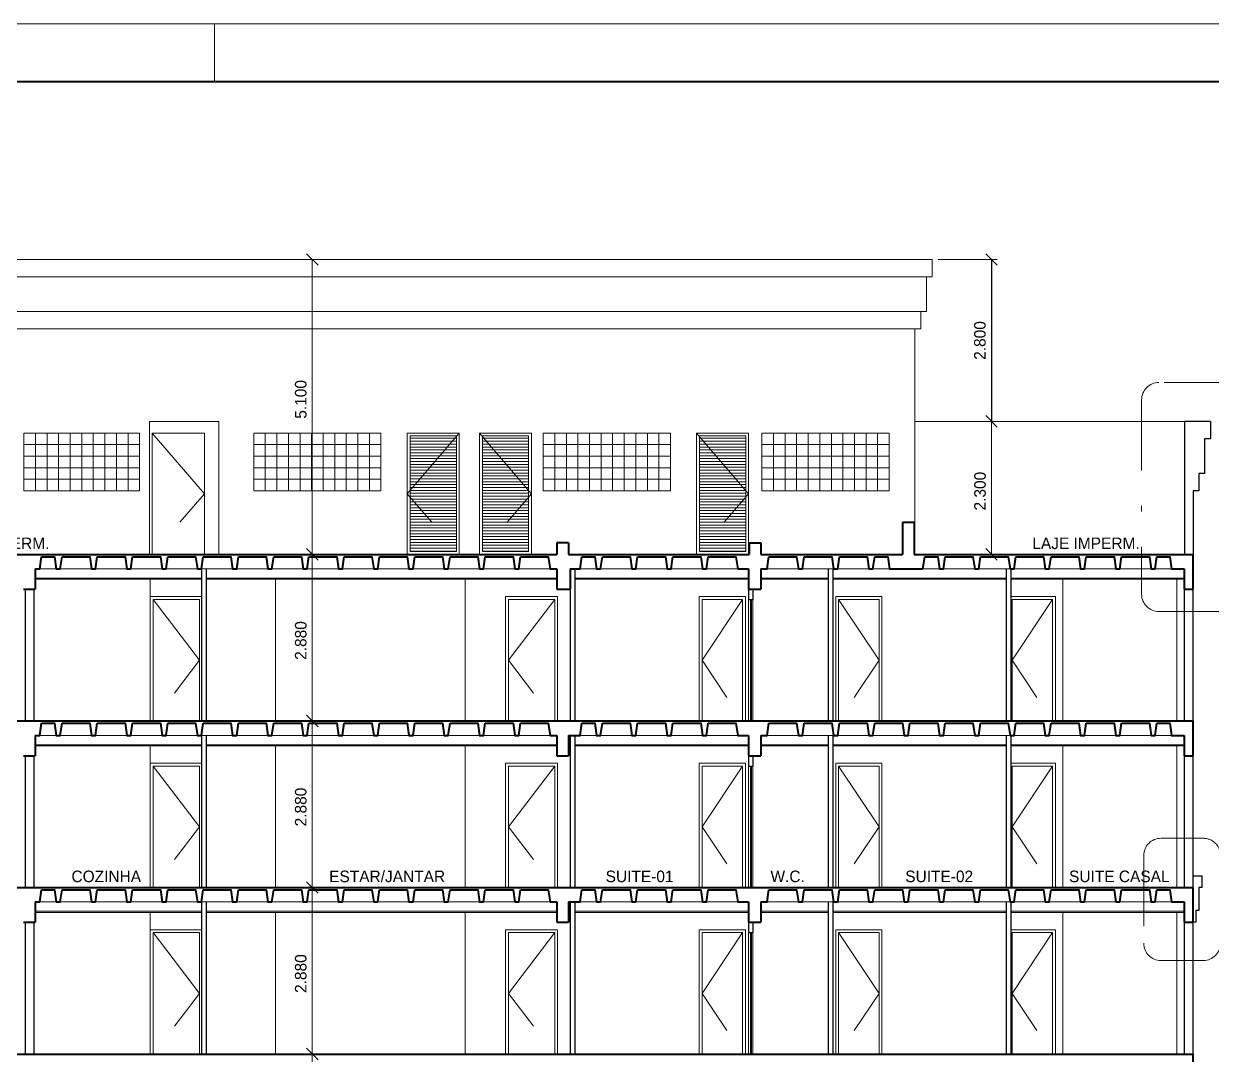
# Model space of a CAD drawing. Header units: metres. Extents: x -30 to 92, y -74 to 10.
# Drawn here: x 30.4 to 50.96, y -7.92 to 9.92 of the extents above; entities that cross this region are included whole.
import ezdxf
from ezdxf.enums import TextEntityAlignment as Align

# ---------------------------------------------------------------- set-up
doc = ezdxf.new("R2010")
doc.units = ezdxf.units.M
doc.header["$MEASUREMENT"] = 0
doc.linetypes.add('DGN Style 3', pattern=[2.84618, 2.032986, -0.813194])
doc.linetypes.add('DGN Style 4', pattern=[3.254811, 1.626389, -0.813194, 0.002033, -0.813194])
for name, color, linetype, lineweight in [('11 - Acabamentos', 7, 'Continuous', 0), ('34 - Mobiliário', 7, 'Continuous', 0), ('5 - Laje em Corte', 7, 'Continuous', 0), ('7 - Alvenaria', 7, 'Continuous', 0), ('CORNIJAS_VAR NA PLANTA PTIPO 1', 7, 'Continuous', 0), ('Level 1-1', 7, 'Continuous', 0), ('Level 12', 7, 'Continuous', 0), ('Level 14', 7, 'Continuous', 0), ('Level 24-1', 7, 'Continuous', 0), ('Level 32', 7, 'Continuous', 0), ('Level 63', 7, 'Continuous', 0), ('Level 7-1', 7, 'Continuous', 0)]:
    doc.layers.add(name, color=color, linetype=linetype, lineweight=lineweight)
doc.styles.add('Style-CIVIL', font='CIVIL.shx')
doc.styles.add('Style-INTL_ENGINEERING', font='INTL_ENGINEERING.shx')
doc.dimstyles.get("Standard").update_dxf_attribs({"dimtxt": 0.18, "dimasz": 0.18, "dimexe": 0.18, "dimexo": 0.0625, "dimgap": 0.09, "dimtad": 0, "dimtih": 1, "dimtoh": 1, "dimdec": 4, "dimzin": 1, "dimdsep": 46, "dimtxsty": 'Standard', "dimcen": 0, "dimadec": 0, "dimazin": 0, "dimtfac": 1, "dimtdec": 4, "dimtofl": 0, "dimtmove": 0, "dimatfit": 3, "dimfxl": 0, "dimtolj": 1, "dimtzin": 1, "dimarcsym": 0})

# ---------------------------------------------------------------- blocks, each defined once
blk = doc.blocks.new('*U11')
at = {"layer": 'Level 14', "linetype": 'Continuous', "lineweight": 13}
h = blk.add_hatch(dxfattribs=at)
h.set_pattern_fill('_USER', style=0)
h.set_pattern_definition([(0, (-2e-06, 0.999993), (0, 0.05), [])])
h.paths.add_polyline_path([(-0.4, -1), (0.4, -1), (0.4, 1), (-0.4, 1)])
at = {"layer": 'Level 14', "color": 7, "linetype": 'Continuous', "lineweight": 13, "flags": 128}
for points in [[(-0.45, -1.05), (0.45, -1.05), (0.45, 1.05), (-0.45, 1.05)], [(-0.4, -1), (0.4, -1), (0.4, 1), (-0.4, 1)]]:
    blk.add_lwpolyline(points, close=True, dxfattribs=at)
at = {"layer": 'Level 14', "color": 7, "linetype": 'DGN Style 3', "lineweight": 13, "flags": 128}
blk.add_lwpolyline([(0.45, 1.05), (-0.45, 0), (0.45, -1.05)], dxfattribs=at)
blk = doc.blocks.new('*U12')
at = {"layer": '5 - Laje em Corte', "color": 1, "linetype": 'Continuous', "lineweight": 40}
for p, q in [((15.1, 0.575), (15.1, 0.025)), ((15.3, 0.575), (15.1, 0.575)), ((15.3, 0.575), (15.3, 0.025)), ((9.125, 0.225), (9.125, 0.025)), ((9.325, 0.225), (9.125, 0.225)), ((9.325, 0.225), (9.325, 0.025)), ((12.45, 0.225), (12.45, 0.025)), ((12.45, 0.225), (12.65, 0.225)), ((12.65, 0.225), (12.65, 0.025)), ((-3.865, 0.025), (9.125, 0.025)), ((9.325, 0.025), (12.45, 0.025)), ((12.65, 0.025), (15.1, 0.025)), ((15.3, 0.025), (20.125, 0.025)), ((20.125, 0.025), (20.125, -0.575)), ((0.1, -0.225), (0.1, -0.575)), ((9.125, -0.225), (9.125, -0.575)), ((9.355, -0.225), (9.355, -0.575)), ((12.435, -0.225), (12.435, -0.575)), ((12.65, -0.225), (12.65, -0.575)), ((19.975, -0.225), (19.975, -0.575)), ((-0.1, -0.575), (0.1, -0.575)), ((9.125, -0.575), (9.355, -0.575)), ((12.435, -0.575), (12.65, -0.575)), ((19.975, -0.575), (20.125, -0.575))]:
    blk.add_line(p, q, dxfattribs=at)
at = {"layer": '5 - Laje em Corte', "color": 1, "linetype": 'Continuous', "lineweight": 0}
for p, q in [((9.005, -0.225), (0.18, -0.225)), ((12.25, -0.225), (9.525, -0.225)), ((14.875, -0.225), (12.76, -0.225)), ((19.755, -0.225), (15.455, -0.225))]:
    blk.add_line(p, q, dxfattribs=at)
at = {"layer": '5 - Laje em Corte', "color": 1, "linetype": 'Continuous', "lineweight": 40, "flags": 128}
for points in [[(0.1, -0.225), (0.18, -0.225), (0.21, -0.015)], [(0.21, -0.015), (0.435, -0.015), (0.465, -0.225), (0.535, -0.225), (0.565, -0.015)], [(0.565, -0.015), (1.045, -0.015), (1.075, -0.225), (1.145, -0.225), (1.175, -0.015)], [(1.175, -0.015), (1.655, -0.015), (1.685, -0.225), (1.755, -0.225), (1.785, -0.015)], [(1.785, -0.015), (2.265, -0.015), (2.295, -0.225), (2.365, -0.225), (2.395, -0.015)], [(2.395, -0.015), (2.875, -0.015), (2.905, -0.225), (2.975, -0.225), (3.005, -0.015)], [(3.005, -0.015), (3.485, -0.015), (3.515, -0.225), (3.585, -0.225), (3.615, -0.015)], [(3.615, -0.015), (4.095, -0.015), (4.125, -0.225), (4.195, -0.225), (4.225, -0.015)], [(4.225, -0.015), (4.705, -0.015), (4.735, -0.225), (4.805, -0.225), (4.835, -0.015)], [(4.835, -0.015), (5.315, -0.015), (5.345, -0.225), (5.415, -0.225), (5.445, -0.015)], [(5.445, -0.015), (5.925, -0.015), (5.955, -0.225), (6.025, -0.225), (6.055, -0.015)], [(6.055, -0.015), (6.535, -0.015), (6.565, -0.225), (6.635, -0.225), (6.665, -0.015)], [(6.665, -0.015), (7.145, -0.015), (7.175, -0.225), (7.245, -0.225), (7.275, -0.015)], [(7.275, -0.015), (7.755, -0.015), (7.785, -0.225), (7.855, -0.225), (7.885, -0.015)], [(7.885, -0.015), (8.365, -0.015), (8.395, -0.225), (8.465, -0.225), (8.495, -0.015)], [(8.495, -0.015), (8.975, -0.015), (9.005, -0.225), (9.125, -0.225)], [(9.355, -0.225), (9.525, -0.225), (9.555, -0.015)], [(9.555, -0.015), (9.78, -0.015), (9.81, -0.225), (9.88, -0.225), (9.91, -0.015)], [(9.91, -0.015), (10.39, -0.015), (10.42, -0.225), (10.49, -0.225), (10.52, -0.015)], [(10.52, -0.015), (11, -0.015), (11.03, -0.225), (11.1, -0.225), (11.13, -0.015)], [(11.13, -0.015), (11.61, -0.015), (11.64, -0.225), (11.71, -0.225), (11.74, -0.015)], [(11.74, -0.015), (12.22, -0.015), (12.25, -0.225), (12.435, -0.225)], [(12.65, -0.225), (12.76, -0.225), (12.79, -0.015)], [(12.79, -0.015), (13.27, -0.015), (13.3, -0.225), (13.37, -0.225), (13.4, -0.015)], [(13.4, -0.015), (13.88, -0.015), (13.91, -0.225), (13.98, -0.225), (14.01, -0.015)], [(14.01, -0.015), (14.49, -0.015), (14.52, -0.225), (14.59, -0.225), (14.62, -0.015)], [(14.62, -0.015), (14.845, -0.015), (14.875, -0.225), (15.455, -0.225)], [(15.455, -0.225), (15.485, -0.015)], [(15.485, -0.015), (15.71, -0.015), (15.74, -0.225), (15.81, -0.225), (15.84, -0.015)], [(15.84, -0.015), (16.32, -0.015), (16.35, -0.225), (16.42, -0.225), (16.45, -0.015)], [(16.45, -0.015), (16.93, -0.015), (16.96, -0.225), (17.03, -0.225), (17.06, -0.015)], [(17.06, -0.015), (17.54, -0.015), (17.57, -0.225), (17.64, -0.225), (17.67, -0.015)], [(17.67, -0.015), (18.15, -0.015), (18.18, -0.225), (18.25, -0.225), (18.28, -0.015)], [(18.28, -0.015), (18.76, -0.015), (18.79, -0.225), (18.86, -0.225), (18.89, -0.015)], [(18.89, -0.015), (19.37, -0.015), (19.4, -0.225), (19.47, -0.225), (19.5, -0.015)], [(19.5, -0.015), (19.725, -0.015), (19.755, -0.225), (19.975, -0.225)]]:
    blk.add_lwpolyline(points, dxfattribs=at)
blk = doc.blocks.new('*U17')
at = {"layer": '34 - Mobiliário', "color": 7, "linetype": 'Continuous', "lineweight": 40}
blk.add_line((0, 0.3), (0, -1.8), dxfattribs=at)
at = {"layer": 'CORNIJAS_VAR NA PLANTA PTIPO 1', "color": 7, "linetype": 'Continuous', "lineweight": 30}
for p, q in [((-0.04, 0.3), (0.04, 0.3)), ((-0.04, -1.8), (0.04, -1.8))]:
    blk.add_line(p, q, dxfattribs=at)
at = {"layer": 'CORNIJAS_VAR NA PLANTA PTIPO 1', "color": 7, "linetype": 'Continuous', "lineweight": 0}
for p, q in [((-0.04, 0.3), (-0.04, -1.8)), ((0.04, 0.3), (0.04, -1.8))]:
    blk.add_line(p, q, dxfattribs=at)
blk = doc.blocks.new('*U19')
at = {"layer": '5 - Laje em Corte', "color": 1, "linetype": 'Continuous', "lineweight": 40}
for p, q in [((-20.125, 0.25), (20.125, 0.25)), ((20.125, 0.25), (20.125, -0.35))]:
    blk.add_line(p, q, dxfattribs=at)
blk = doc.blocks.new('*U16')
at = {"layer": '7 - Alvenaria', "color": 7, "linetype": 'Continuous', "lineweight": 30}
for p, q in [((2.975, 1.615), (2.975, -1.015)), ((3.055, 1.615), (3.055, -1.015)), ((9.355, 1.615), (9.355, -1.015)), ((9.435, 1.615), (9.435, -1.015)), ((13.815, 1.615), (13.815, -1.015)), ((13.895, 1.615), (13.895, -1.015)), ((16.895, 1.615), (16.895, -1.015)), ((16.975, 1.615), (16.975, -1.015)), ((-0.075, 1.265), (-0.075, -1.015)), ((0.075, 1.265), (0.075, -1.015)), ((12.435, 1.265), (12.435, 1.085)), ((12.515, 1.265), (12.515, 1.085)), ((19.975, 1.265), (19.975, -1.015)), ((20.125, 1.265), (20.125, -1.015))]:
    blk.add_line(p, q, dxfattribs=at)
at = {"layer": '7 - Alvenaria', "color": 7, "linetype": 'Continuous', "lineweight": 13}
for p, q in [((2.09, 1.435), (2.09, -1.015)), ((4.255, 1.435), (4.255, -1.015)), ((7.535, 1.435), (7.535, -1.015)), ((17.875, 1.435), (17.875, -1.015)), ((19.845, 1.435), (19.845, -1.015))]:
    blk.add_line(p, q, dxfattribs=at)
at = {"layer": 'Level 14', "color": 7, "linetype": 'Continuous', "lineweight": 0, "flags": 128}
for points in [[(2.09, -1.015), (2.975, -1.015), (2.975, 1.135), (2.09, 1.135)], [(2.14, -1.015), (2.94, -1.015), (2.94, 1.085), (2.14, 1.085)], [(8.235, -1.015), (9.135, -1.015), (9.135, 1.135), (8.235, 1.135)], [(8.285, -1.015), (9.085, -1.015), (9.085, 1.085), (8.285, 1.085)], [(11.585, -1.015), (12.385, -1.015), (12.385, 1.135), (11.585, 1.135)], [(11.635, -1.015), (12.335, -1.015), (12.335, 1.085), (11.635, 1.085)], [(13.945, -1.015), (14.745, -1.015), (14.745, 1.135), (13.945, 1.135)], [(13.995, -1.015), (14.695, -1.015), (14.695, 1.085), (13.995, 1.085)], [(16.975, -1.015), (17.745, -1.015), (17.745, 1.135), (16.975, 1.135)], [(16.995, -1.015), (17.695, -1.015), (17.695, 1.085), (16.995, 1.085)]]:
    blk.add_lwpolyline(points, close=True, dxfattribs=at)
at = {"layer": 'Level 14', "color": 7, "linetype": 'DGN Style 3', "lineweight": 0, "flags": 128}
for points in [[(2.14, 1.085), (2.94, 0.035), (2.14, -1.015)], [(9.085, 1.085), (8.285, 0.035), (9.085, -1.015)], [(12.335, 1.085), (11.635, 0.035), (12.335, -1.015)], [(13.995, 1.085), (14.695, 0.035), (13.995, -1.015)], [(17.695, 1.085), (16.995, 0.035), (17.695, -1.015)]]:
    blk.add_lwpolyline(points, dxfattribs=at)
at = {"layer": '5 - Laje em Corte', "color": 1, "linetype": 'Continuous', "lineweight": 40}
blk.add_blockref('*U19', (0, -1.265), dxfattribs=at)
at = {"layer": 'CORNIJAS_VAR NA PLANTA PTIPO 1', "color": 7, "linetype": 'Continuous', "lineweight": 30}
blk.add_blockref('*U17', (12.475, 0.785), dxfattribs=at)
blk = doc.blocks.new('*U15')
at = {"layer": '7 - Alvenaria', "color": 7, "linetype": 'Continuous', "lineweight": 30}
blk.add_blockref('*U16', (0, 0), dxfattribs=at)
blk = doc.blocks.new('*U26')
at = {"layer": '34 - Mobiliário', "color": 7, "linetype": 'Continuous', "lineweight": 40}
blk.add_line((0, 0.3), (0, -1.8), dxfattribs=at)
at = {"layer": 'CORNIJAS_VAR NA PLANTA PTIPO 1', "color": 7, "linetype": 'Continuous', "lineweight": 30}
for p, q in [((-0.04, 0.3), (0.04, 0.3)), ((-0.04, -1.8), (0.04, -1.8))]:
    blk.add_line(p, q, dxfattribs=at)
at = {"layer": 'CORNIJAS_VAR NA PLANTA PTIPO 1', "color": 7, "linetype": 'Continuous', "lineweight": 0}
for p, q in [((-0.04, 0.3), (-0.04, -1.8)), ((0.04, 0.3), (0.04, -1.8))]:
    blk.add_line(p, q, dxfattribs=at)
blk = doc.blocks.new('*U28')
at = {"layer": '5 - Laje em Corte', "color": 1, "linetype": 'Continuous', "lineweight": 40}
for p, q in [((-20.125, 0.25), (20.125, 0.25)), ((20.125, 0.25), (20.125, -0.35)), ((0.1, 0), (0.1, -0.35)), ((9.125, 0), (9.125, -0.35)), ((9.325, 0), (9.325, -0.35)), ((12.435, 0), (12.435, -0.35)), ((12.65, 0), (12.65, -0.35)), ((19.975, 0), (19.975, -0.35)), ((-0.1, -0.35), (0.1, -0.35)), ((9.125, -0.35), (9.325, -0.35)), ((12.435, -0.35), (12.65, -0.35)), ((19.975, -0.35), (20.125, -0.35))]:
    blk.add_line(p, q, dxfattribs=at)
at = {"layer": '5 - Laje em Corte', "color": 1, "linetype": 'Continuous', "lineweight": 0}
for p, q in [((9.005, 0), (0.18, 0)), ((12.25, 0), (9.525, 0)), ((19.755, 0), (12.76, 0))]:
    blk.add_line(p, q, dxfattribs=at)
at = {"layer": '5 - Laje em Corte', "color": 1, "linetype": 'Continuous', "lineweight": 40, "flags": 128}
for points in [[(0.1, 0), (0.18, 0), (0.21, 0.21)], [(0.21, 0.21), (0.435, 0.21), (0.465, 0), (0.535, 0), (0.565, 0.21)], [(0.565, 0.21), (1.045, 0.21), (1.075, 0), (1.145, 0), (1.175, 0.21)], [(1.175, 0.21), (1.655, 0.21), (1.685, 0), (1.755, 0), (1.785, 0.21)], [(1.785, 0.21), (2.265, 0.21), (2.295, 0), (2.365, 0), (2.395, 0.21)], [(2.395, 0.21), (2.875, 0.21), (2.905, 0), (2.975, 0), (3.005, 0.21)], [(3.005, 0.21), (3.485, 0.21), (3.515, 0), (3.585, 0), (3.615, 0.21)], [(3.615, 0.21), (4.095, 0.21), (4.125, 0), (4.195, 0), (4.225, 0.21)], [(4.225, 0.21), (4.705, 0.21), (4.735, 0), (4.805, 0), (4.835, 0.21)], [(4.835, 0.21), (5.315, 0.21), (5.345, 0), (5.415, 0), (5.445, 0.21)], [(5.445, 0.21), (5.925, 0.21), (5.955, 0), (6.025, 0), (6.055, 0.21)], [(6.055, 0.21), (6.535, 0.21), (6.565, 0), (6.635, 0), (6.665, 0.21)], [(6.665, 0.21), (7.145, 0.21), (7.175, 0), (7.245, 0), (7.275, 0.21)], [(7.275, 0.21), (7.755, 0.21), (7.785, 0), (7.855, 0), (7.885, 0.21)], [(7.885, 0.21), (8.365, 0.21), (8.395, 0), (8.465, 0), (8.495, 0.21)], [(8.495, 0.21), (8.975, 0.21), (9.005, 0), (9.125, 0)], [(9.325, 0), (9.525, 0), (9.555, 0.21)], [(9.555, 0.21), (9.78, 0.21), (9.81, 0), (9.88, 0), (9.91, 0.21)], [(9.91, 0.21), (10.39, 0.21), (10.42, 0), (10.49, 0), (10.52, 0.21)], [(10.52, 0.21), (11, 0.21), (11.03, 0), (11.1, 0), (11.13, 0.21)], [(11.13, 0.21), (11.61, 0.21), (11.64, 0), (11.71, 0), (11.74, 0.21)], [(11.74, 0.21), (12.22, 0.21), (12.25, 0), (12.435, 0)], [(12.65, 0), (12.76, 0), (12.79, 0.21)], [(12.79, 0.21), (13.27, 0.21), (13.3, 0), (13.37, 0), (13.4, 0.21)], [(13.4, 0.21), (13.88, 0.21), (13.91, 0), (13.98, 0), (14.01, 0.21)], [(14.01, 0.21), (14.49, 0.21), (14.52, 0), (14.59, 0), (14.62, 0.21)], [(14.62, 0.21), (15.1, 0.21), (15.13, 0), (15.2, 0), (15.23, 0.21)], [(15.23, 0.21), (15.71, 0.21), (15.74, 0), (15.81, 0), (15.84, 0.21)], [(15.84, 0.21), (16.32, 0.21), (16.35, 0), (16.42, 0), (16.45, 0.21)], [(16.45, 0.21), (16.93, 0.21), (16.96, 0), (17.03, 0), (17.06, 0.21)], [(17.06, 0.21), (17.54, 0.21), (17.57, 0), (17.64, 0), (17.67, 0.21)], [(17.67, 0.21), (18.15, 0.21), (18.18, 0), (18.25, 0), (18.28, 0.21)], [(18.28, 0.21), (18.76, 0.21), (18.79, 0), (18.86, 0), (18.89, 0.21)], [(18.89, 0.21), (19.37, 0.21), (19.4, 0), (19.47, 0), (19.5, 0.21)], [(19.5, 0.21), (19.725, 0.21), (19.755, 0), (19.975, 0)]]:
    blk.add_lwpolyline(points, dxfattribs=at)
blk = doc.blocks.new('*U25')
at = {"layer": '7 - Alvenaria', "color": 7, "linetype": 'Continuous', "lineweight": 30}
for p, q in [((2.975, 1.615), (2.975, -1.015)), ((3.055, 1.615), (3.055, -1.015)), ((9.435, 1.615), (9.435, -1.015)), ((13.815, 1.615), (13.815, -1.015)), ((13.895, 1.615), (13.895, -1.015)), ((16.895, 1.615), (16.895, -1.015)), ((16.975, 1.615), (16.975, -1.015)), ((-0.075, 1.265), (-0.075, -1.015)), ((0.075, 1.265), (0.075, -1.015)), ((9.355, 1.265), (9.355, -1.015)), ((12.435, 1.265), (12.435, 1.085)), ((12.515, 1.265), (12.515, 1.085)), ((19.975, 1.265), (19.975, -1.015)), ((20.125, 1.265), (20.125, -1.015))]:
    blk.add_line(p, q, dxfattribs=at)
at = {"layer": '7 - Alvenaria', "color": 7, "linetype": 'Continuous', "lineweight": 13}
for p, q in [((2.09, 1.435), (2.09, -1.015)), ((4.255, 1.435), (4.255, -1.015)), ((7.535, 1.435), (7.535, -1.015)), ((17.875, 1.435), (17.875, -1.015)), ((19.845, 1.435), (19.845, -1.015))]:
    blk.add_line(p, q, dxfattribs=at)
at = {"layer": 'Level 14', "color": 7, "linetype": 'Continuous', "lineweight": 0, "flags": 128}
for points in [[(2.09, -1.015), (2.975, -1.015), (2.975, 1.135), (2.09, 1.135)], [(2.14, -1.015), (2.94, -1.015), (2.94, 1.085), (2.14, 1.085)], [(8.235, -1.015), (9.135, -1.015), (9.135, 1.135), (8.235, 1.135)], [(8.285, -1.015), (9.085, -1.015), (9.085, 1.085), (8.285, 1.085)], [(11.585, -1.015), (12.385, -1.015), (12.385, 1.135), (11.585, 1.135)], [(11.635, -1.015), (12.335, -1.015), (12.335, 1.085), (11.635, 1.085)], [(13.945, -1.015), (14.745, -1.015), (14.745, 1.135), (13.945, 1.135)], [(13.995, -1.015), (14.695, -1.015), (14.695, 1.085), (13.995, 1.085)], [(16.975, -1.015), (17.745, -1.015), (17.745, 1.135), (16.975, 1.135)], [(16.995, -1.015), (17.695, -1.015), (17.695, 1.085), (16.995, 1.085)]]:
    blk.add_lwpolyline(points, close=True, dxfattribs=at)
at = {"layer": 'Level 14', "color": 7, "linetype": 'DGN Style 3', "lineweight": 0, "flags": 128}
for points in [[(2.14, 1.085), (2.94, 0.035), (2.14, -1.015)], [(9.085, 1.085), (8.285, 0.035), (9.085, -1.015)], [(12.335, 1.085), (11.635, 0.035), (12.335, -1.015)], [(13.995, 1.085), (14.695, 0.035), (13.995, -1.015)], [(17.695, 1.085), (16.995, 0.035), (17.695, -1.015)]]:
    blk.add_lwpolyline(points, dxfattribs=at)
at = {"layer": '5 - Laje em Corte', "color": 1, "linetype": 'Continuous', "lineweight": 40}
blk.add_blockref('*U28', (0, -1.265), dxfattribs=at)
at = {"layer": 'CORNIJAS_VAR NA PLANTA PTIPO 1', "color": 7, "linetype": 'Continuous', "lineweight": 30}
blk.add_blockref('*U26', (12.475, 0.785), dxfattribs=at)
blk = doc.blocks.new('*U24')
at = {"layer": 'Level 32', "color": 30, "linetype": 'Continuous', "lineweight": 13}
for p, q in [((2.975, -1.425), (0.1, -1.425)), ((9.125, -1.425), (3.055, -1.425)), ((12.435, -1.425), (9.435, -1.425)), ((13.815, -1.425), (12.65, -1.425)), ((16.895, -1.425), (13.895, -1.425)), ((19.975, -1.425), (16.975, -1.425)), ((2.975, -1.445), (0.1, -1.445)), ((9.125, -1.445), (3.055, -1.445)), ((12.435, -1.445), (9.435, -1.445)), ((13.815, -1.445), (12.65, -1.445)), ((16.895, -1.445), (13.895, -1.445)), ((19.975, -1.445), (16.975, -1.445))]:
    blk.add_line(p, q, dxfattribs=at)
at = {"layer": '7 - Alvenaria', "color": 7, "linetype": 'Continuous', "lineweight": 30}
blk.add_blockref('*U25', (0, 0), dxfattribs=at)
blk = doc.blocks.new('*U30')
at = {"layer": 'Level 24-1', "color": 7, "linetype": 'DGN Style 4', "lineweight": 13, "flags": 128}
for points in [[(-2.123, 4.915), (-3.416, 3.745)], [(1.449, 1.561), (-1.558, 4.886)], [(-3.445, 3.18), (-0.44, -0.143)], [(0.125, -0.171), (1.418, 0.999)]]:
    blk.add_lwpolyline(points, dxfattribs=at)
at = {"layer": 'Level 24-1', "color": 7, "linetype": 'DGN Style 4', "lineweight": 13}
for centre, start, end in [((-1.854, 4.618), 42.1218, 132.1218), ((-3.148, 3.448), 132.1218, 222.1218), ((1.15, 1.295), 312.1218, 42.1218), ((-0.144, 0.125), 222.1218, 312.1218)]:
    blk.add_arc(centre, 0.4, start, end, dxfattribs=at)
blk = doc.blocks.new('*U29')
at = {"layer": 'Level 24-1', "color": 7, "linetype": 'DGN Style 4', "lineweight": 13, "flags": 128}
for points in [[(-1.045, 2.573), (-1.766, 1.92)], [(0.877, 1.044), (-0.48, 2.544)], [(-1.795, 1.355), (-0.44, -0.143)], [(0.125, -0.171), (0.846, 0.481)]]:
    blk.add_lwpolyline(points, dxfattribs=at)
at = {"layer": 'Level 24-1', "color": 7, "linetype": 'DGN Style 4', "lineweight": 13}
for centre, start, end in [((-0.776, 2.276), 42.1218, 132.1218), ((-1.498, 1.623), 132.1218, 222.1218), ((0.578, 0.778), 312.1218, 42.1218), ((-0.144, 0.125), 222.1218, 312.1218)]:
    blk.add_arc(centre, 0.4, start, end, dxfattribs=at)
blk = doc.blocks.new('*U84')
at = {"layer": 'Level 12', "color": 2, "linetype": 'Continuous', "lineweight": 13, "char_height": 0.2, "attachment_point": 5, "line_spacing_factor": 1.200006, "style": 'Style-INTL_ENGINEERING'}
for s, insert in [('COZINHA\\P', (1.321, -0.033)), ('ESTAR/JANTAR\\P', (6.179, -0.033)), ('SUITE-01\\P', (10.545, -0.033)), ('W.C.\\P', (13.106, -0.033)), ('SUITE-02\\P', (15.727, -0.033)), ('SUITE CASAL\\P', (18.842, -0.033))]:
    blk.add_mtext(s, dxfattribs=dict(at, insert=insert))
blk = doc.blocks.new('*D86')
at = {"layer": 'Defpoints'}
for p in [(36.193, 0.742), (35.392, -0.698), (35.392, -2.138), (36.003, -2.138)]:
    blk.add_point(p, dxfattribs=at)
at = {"layer": 'Level 1-1', "color": 2, "linetype": 'Continuous', "lineweight": 0}
for p, q in [((35.292, 0.842), (35.492, 0.642)), ((36.093, 0.742), (35.292, 0.742)), ((35.392, 0.742), (35.392, -2.138)), ((35.492, -2.238), (35.292, -2.038)), ((35.903, -2.138), (35.292, -2.138))]:
    blk.add_line(p, q, dxfattribs=at)
at = {"layer": 'Level 1-1', "color": 2, "linetype": 'Continuous', "lineweight": 0, "style": 'Style-CIVIL'}
blk.add_text('2.880', height=0.2, rotation=90, dxfattribs=at).set_placement((35.192, -1.081), align=Align.MIDDLE_LEFT)
blk = doc.blocks.new('_Oblique')
at = {"color": 0, "linetype": 'ByBlock', "lineweight": -2}
blk.add_line((0.5, 0.5), (-0.5, -0.5), dxfattribs=at)
blk = doc.blocks.new('*D87')
at = {"layer": 'Defpoints'}
for p in [(36.003, -2.138), (35.392, -3.578), (35.392, -5.018), (36.003, -5.018)]:
    blk.add_point(p, dxfattribs=at)
at = {"layer": 'Level 1-1', "color": 2, "linetype": 'Continuous', "lineweight": 0}
for p, q in [((35.292, -2.038), (35.492, -2.238)), ((35.903, -2.138), (35.292, -2.138)), ((35.392, -2.138), (35.392, -5.018)), ((35.492, -5.118), (35.292, -4.918)), ((35.903, -5.018), (35.292, -5.018))]:
    blk.add_line(p, q, dxfattribs=at)
at = {"layer": 'Level 1-1', "color": 2, "linetype": 'Continuous', "lineweight": 0, "style": 'Style-CIVIL'}
blk.add_text('2.880', height=0.2, rotation=90, dxfattribs=at).set_placement((35.192, -3.961), align=Align.MIDDLE_LEFT)
blk = doc.blocks.new('*D88')
at = {"layer": 'Defpoints'}
for p in [(36.003, -5.018), (35.392, -6.458), (35.392, -7.898), (36.003, -7.898)]:
    blk.add_point(p, dxfattribs=at)
at = {"layer": 'Level 1-1', "color": 2, "linetype": 'Continuous', "lineweight": 0}
for p, q in [((35.292, -4.918), (35.492, -5.118)), ((35.903, -5.018), (35.292, -5.018)), ((35.392, -5.018), (35.392, -7.898)), ((35.492, -7.998), (35.292, -7.798)), ((35.903, -7.898), (35.292, -7.898))]:
    blk.add_line(p, q, dxfattribs=at)
at = {"layer": 'Level 1-1', "color": 2, "linetype": 'Continuous', "lineweight": 0, "style": 'Style-CIVIL'}
blk.add_text('2.880', height=0.2, rotation=90, dxfattribs=at).set_placement((35.192, -6.841), align=Align.MIDDLE_LEFT)
blk = doc.blocks.new('*D89')
at = {"layer": 'Defpoints'}
for p in [(36.003, -7.898), (35.392, -9.338), (35.392, -10.778), (36.003, -10.778)]:
    blk.add_point(p, dxfattribs=at)
at = {"layer": 'Level 1-1', "color": 2, "linetype": 'Continuous', "lineweight": 0}
for p, q in [((35.292, -7.798), (35.492, -7.998)), ((35.903, -7.898), (35.292, -7.898)), ((35.392, -7.898), (35.392, -10.778)), ((35.492, -10.878), (35.292, -10.678)), ((35.903, -10.778), (35.292, -10.778))]:
    blk.add_line(p, q, dxfattribs=at)
at = {"layer": 'Level 1-1', "color": 2, "linetype": 'Continuous', "lineweight": 0, "style": 'Style-CIVIL'}
blk.add_text('2.880', height=0.2, rotation=90, dxfattribs=at).set_placement((35.192, -9.721), align=Align.MIDDLE_LEFT)
blk = doc.blocks.new('*D85')
at = {"layer": 'Defpoints'}
for p in [(36.353, 5.842), (35.392, 3.454), (35.392, 0.742), (36.193, 0.742)]:
    blk.add_point(p, dxfattribs=at)
at = {"layer": 'Level 1-1', "color": 2, "linetype": 'Continuous', "lineweight": 0}
for p, q in [((35.292, 5.942), (35.492, 5.742)), ((36.253, 5.842), (35.292, 5.842)), ((35.392, 5.842), (35.392, 0.742)), ((35.492, 0.642), (35.292, 0.842)), ((36.093, 0.742), (35.292, 0.742))]:
    blk.add_line(p, q, dxfattribs=at)
at = {"layer": 'Level 1-1', "color": 2, "linetype": 'Continuous', "lineweight": 0, "style": 'Style-CIVIL'}
blk.add_text('5.100', height=0.2, rotation=90, dxfattribs=at).set_placement((35.192, 3.089), align=Align.MIDDLE_LEFT)
blk = doc.blocks.new('*D111')
at = {"layer": 'Defpoints'}
for p in [(45.815, 3.042), (47.14, 1.892), (47.14, 0.742), (47.372, 0.742)]:
    blk.add_point(p, dxfattribs=at)
at = {"layer": 'Level 1-1', "color": 2, "linetype": 'Continuous', "lineweight": 0}
for p, q in [((47.04, 3.142), (47.24, 2.942)), ((45.915, 3.042), (47.24, 3.042)), ((47.14, 3.042), (47.14, 0.742)), ((47.24, 0.642), (47.04, 0.842)), ((47.272, 0.742), (47.04, 0.742))]:
    blk.add_line(p, q, dxfattribs=at)
at = {"layer": 'Level 1-1', "color": 2, "linetype": 'Continuous', "lineweight": 0, "style": 'Style-CIVIL'}
blk.add_text('2.300', height=0.2, rotation=90, dxfattribs=at).set_placement((46.94, 1.502), align=Align.MIDDLE_LEFT)
blk = doc.blocks.new('*D110')
at = {"layer": 'Defpoints', "color": 0, "linetype": 'Continuous', "lineweight": 0}
for p in [(46.115, 5.842), (45.815, 3.042), (47.14, 3.042)]:
    blk.add_point(p, dxfattribs=at)
at = {"layer": 'Level 1-1', "color": 2, "linetype": 'Continuous', "lineweight": 0}
for p, q in [((46.215, 5.842), (47.24, 5.842)), ((45.915, 3.042), (47.24, 3.042))]:
    blk.add_line(p, q, dxfattribs=at)
at = {"layer": 'Level 1-1', "color": 0, "linetype": 'Continuous', "lineweight": -2}
blk.add_line((47.14, 5.842), (47.14, 3.042), dxfattribs=at)
at = {"layer": 'Level 1-1', "color": 0, "linetype": 'Continuous', "lineweight": -2, "xscale": 0.2, "yscale": 0.2, "zscale": 0.2}
for p, rotation in [((47.14, 5.842), 90), ((47.14, 3.042), 270)]:
    blk.add_blockref('_Oblique', p, dxfattribs=dict(at, rotation=rotation))
at = {"layer": 'Level 1-1', "color": 0, "linetype": 'Continuous', "lineweight": 0, "insert": (46.94, 4.442), "char_height": 0.2, "attachment_point": 5, "rotation": 90, "style": 'Style-CIVIL'}
blk.add_mtext('2.800', dxfattribs=at)
blk = doc.blocks.new('*U21')
at = {"layer": '34 - Mobiliário', "color": 7, "linetype": 'Continuous', "lineweight": 40}
blk.add_line((0, 0.3), (0, -1.8), dxfattribs=at)
at = {"layer": 'CORNIJAS_VAR NA PLANTA PTIPO 1', "color": 7, "linetype": 'Continuous', "lineweight": 30}
for p, q in [((-0.04, 0.3), (0.04, 0.3)), ((-0.04, -1.8), (0.04, -1.8))]:
    blk.add_line(p, q, dxfattribs=at)
at = {"layer": 'CORNIJAS_VAR NA PLANTA PTIPO 1', "color": 7, "linetype": 'Continuous', "lineweight": 0}
for p, q in [((-0.04, 0.3), (-0.04, -1.8)), ((0.04, 0.3), (0.04, -1.8))]:
    blk.add_line(p, q, dxfattribs=at)
blk = doc.blocks.new('*U23')
at = {"layer": '5 - Laje em Corte', "color": 1, "linetype": 'Continuous', "lineweight": 40}
for p, q in [((-20.125, 0.25), (20.125, 0.25)), ((20.125, 0.25), (20.125, -0.35)), ((0.1, 0), (0.1, -0.35)), ((9.125, 0), (9.125, -0.35)), ((9.325, 0), (9.325, -0.35)), ((12.435, 0), (12.435, -0.35)), ((12.65, 0), (12.65, -0.35)), ((19.975, 0), (19.975, -0.35)), ((-0.1, -0.35), (0.1, -0.35)), ((9.125, -0.35), (9.325, -0.35)), ((12.435, -0.35), (12.65, -0.35)), ((19.975, -0.35), (20.125, -0.35))]:
    blk.add_line(p, q, dxfattribs=at)
at = {"layer": '5 - Laje em Corte', "color": 1, "linetype": 'Continuous', "lineweight": 0}
for p, q in [((9.005, 0), (0.18, 0)), ((12.25, 0), (9.525, 0)), ((19.755, 0), (12.76, 0))]:
    blk.add_line(p, q, dxfattribs=at)
at = {"layer": '5 - Laje em Corte', "color": 1, "linetype": 'Continuous', "lineweight": 40, "flags": 128}
for points in [[(0.1, 0), (0.18, 0), (0.21, 0.21)], [(0.21, 0.21), (0.435, 0.21), (0.465, 0), (0.535, 0), (0.565, 0.21)], [(0.565, 0.21), (1.045, 0.21), (1.075, 0), (1.145, 0), (1.175, 0.21)], [(1.175, 0.21), (1.655, 0.21), (1.685, 0), (1.755, 0), (1.785, 0.21)], [(1.785, 0.21), (2.265, 0.21), (2.295, 0), (2.365, 0), (2.395, 0.21)], [(2.395, 0.21), (2.875, 0.21), (2.905, 0), (2.975, 0), (3.005, 0.21)], [(3.005, 0.21), (3.485, 0.21), (3.515, 0), (3.585, 0), (3.615, 0.21)], [(3.615, 0.21), (4.095, 0.21), (4.125, 0), (4.195, 0), (4.225, 0.21)], [(4.225, 0.21), (4.705, 0.21), (4.735, 0), (4.805, 0), (4.835, 0.21)], [(4.835, 0.21), (5.315, 0.21), (5.345, 0), (5.415, 0), (5.445, 0.21)], [(5.445, 0.21), (5.925, 0.21), (5.955, 0), (6.025, 0), (6.055, 0.21)], [(6.055, 0.21), (6.535, 0.21), (6.565, 0), (6.635, 0), (6.665, 0.21)], [(6.665, 0.21), (7.145, 0.21), (7.175, 0), (7.245, 0), (7.275, 0.21)], [(7.275, 0.21), (7.755, 0.21), (7.785, 0), (7.855, 0), (7.885, 0.21)], [(7.885, 0.21), (8.365, 0.21), (8.395, 0), (8.465, 0), (8.495, 0.21)], [(8.495, 0.21), (8.975, 0.21), (9.005, 0), (9.125, 0)], [(9.325, 0), (9.525, 0), (9.555, 0.21)], [(9.555, 0.21), (9.78, 0.21), (9.81, 0), (9.88, 0), (9.91, 0.21)], [(9.91, 0.21), (10.39, 0.21), (10.42, 0), (10.49, 0), (10.52, 0.21)], [(10.52, 0.21), (11, 0.21), (11.03, 0), (11.1, 0), (11.13, 0.21)], [(11.13, 0.21), (11.61, 0.21), (11.64, 0), (11.71, 0), (11.74, 0.21)], [(11.74, 0.21), (12.22, 0.21), (12.25, 0), (12.435, 0)], [(12.65, 0), (12.76, 0), (12.79, 0.21)], [(12.79, 0.21), (13.27, 0.21), (13.3, 0), (13.37, 0), (13.4, 0.21)], [(13.4, 0.21), (13.88, 0.21), (13.91, 0), (13.98, 0), (14.01, 0.21)], [(14.01, 0.21), (14.49, 0.21), (14.52, 0), (14.59, 0), (14.62, 0.21)], [(14.62, 0.21), (15.1, 0.21), (15.13, 0), (15.2, 0), (15.23, 0.21)], [(15.23, 0.21), (15.71, 0.21), (15.74, 0), (15.81, 0), (15.84, 0.21)], [(15.84, 0.21), (16.32, 0.21), (16.35, 0), (16.42, 0), (16.45, 0.21)], [(16.45, 0.21), (16.93, 0.21), (16.96, 0), (17.03, 0), (17.06, 0.21)], [(17.06, 0.21), (17.54, 0.21), (17.57, 0), (17.64, 0), (17.67, 0.21)], [(17.67, 0.21), (18.15, 0.21), (18.18, 0), (18.25, 0), (18.28, 0.21)], [(18.28, 0.21), (18.76, 0.21), (18.79, 0), (18.86, 0), (18.89, 0.21)], [(18.89, 0.21), (19.37, 0.21), (19.4, 0), (19.47, 0), (19.5, 0.21)], [(19.5, 0.21), (19.725, 0.21), (19.755, 0), (19.975, 0)]]:
    blk.add_lwpolyline(points, dxfattribs=at)
blk = doc.blocks.new('*U20')
at = {"layer": '7 - Alvenaria', "color": 7, "linetype": 'Continuous', "lineweight": 30}
for p, q in [((2.975, 1.615), (2.975, -1.015)), ((3.055, 1.615), (3.055, -1.015)), ((9.355, 1.615), (9.355, -1.015)), ((9.435, 1.615), (9.435, -1.015)), ((13.815, 1.615), (13.815, -1.015)), ((13.895, 1.615), (13.895, -1.015)), ((16.895, 1.615), (16.895, -1.015)), ((16.975, 1.615), (16.975, -1.015)), ((-0.075, 1.265), (-0.075, -1.015)), ((0.075, 1.265), (0.075, -1.015)), ((12.435, 1.265), (12.435, 1.085)), ((12.515, 1.265), (12.515, 1.085)), ((19.975, 1.265), (19.975, -1.015)), ((20.125, 1.265), (20.125, -1.015))]:
    blk.add_line(p, q, dxfattribs=at)
at = {"layer": '7 - Alvenaria', "color": 7, "linetype": 'Continuous', "lineweight": 13}
for p, q in [((2.09, 1.435), (2.09, -1.015)), ((4.255, 1.435), (4.255, -1.015)), ((7.535, 1.435), (7.535, -1.015)), ((17.875, 1.435), (17.875, -1.015)), ((19.845, 1.435), (19.845, -1.015))]:
    blk.add_line(p, q, dxfattribs=at)
at = {"layer": 'Level 14', "color": 7, "linetype": 'Continuous', "lineweight": 0, "flags": 128}
for points in [[(2.09, -1.015), (2.975, -1.015), (2.975, 1.135), (2.09, 1.135)], [(2.14, -1.015), (2.94, -1.015), (2.94, 1.085), (2.14, 1.085)], [(8.235, -1.015), (9.135, -1.015), (9.135, 1.135), (8.235, 1.135)], [(8.285, -1.015), (9.085, -1.015), (9.085, 1.085), (8.285, 1.085)], [(11.585, -1.015), (12.385, -1.015), (12.385, 1.135), (11.585, 1.135)], [(11.635, -1.015), (12.335, -1.015), (12.335, 1.085), (11.635, 1.085)], [(13.945, -1.015), (14.745, -1.015), (14.745, 1.135), (13.945, 1.135)], [(13.995, -1.015), (14.695, -1.015), (14.695, 1.085), (13.995, 1.085)], [(16.975, -1.015), (17.745, -1.015), (17.745, 1.135), (16.975, 1.135)], [(16.995, -1.015), (17.695, -1.015), (17.695, 1.085), (16.995, 1.085)]]:
    blk.add_lwpolyline(points, close=True, dxfattribs=at)
at = {"layer": 'Level 14', "color": 7, "linetype": 'DGN Style 3', "lineweight": 0, "flags": 128}
for points in [[(2.14, 1.085), (2.94, 0.035), (2.14, -1.015)], [(9.085, 1.085), (8.285, 0.035), (9.085, -1.015)], [(12.335, 1.085), (11.635, 0.035), (12.335, -1.015)], [(13.995, 1.085), (14.695, 0.035), (13.995, -1.015)], [(17.695, 1.085), (16.995, 0.035), (17.695, -1.015)]]:
    blk.add_lwpolyline(points, dxfattribs=at)
at = {"layer": '5 - Laje em Corte', "color": 1, "linetype": 'Continuous', "lineweight": 40}
blk.add_blockref('*U23', (0, -1.265), dxfattribs=at)
at = {"layer": 'CORNIJAS_VAR NA PLANTA PTIPO 1', "color": 7, "linetype": 'Continuous', "lineweight": 30}
blk.add_blockref('*U21', (12.475, 0.785), dxfattribs=at)

msp = doc.modelspace()

# ---------------------------------------------------------------- hatches: boundary and pattern name
at = {"layer": 'Level 7-1', "linetype": 'Continuous', "lineweight": 13}
h = msp.add_hatch(dxfattribs=at)
h.set_pattern_fill('_USER', style=0)
h.set_pattern_definition([(0, (30.4047, 2.84207), (0, 0.2), []), (90, (30.4047, 2.84207), (-0.2, 0), [])])
h.paths.add_polyline_path([(30.4047, 1.8421), (32.4047, 1.8421), (32.4047, 2.8421), (30.4047, 2.8421)])
h = msp.add_hatch(dxfattribs=at)
h.set_pattern_fill('_USER', style=0)
h.set_pattern_definition([(0, (34.37951, 2.84207), (0, 0.2), []), (90, (34.37951, 2.84207), (-0.2, 0), [])])
h.paths.add_polyline_path([(34.3795, 1.8421), (36.5795, 1.8421), (36.5795, 2.8421), (34.3795, 2.8421)])
h = msp.add_hatch(dxfattribs=at)
h.set_pattern_fill('_USER', style=0)
h.set_pattern_definition([(0, (39.38695, 2.84207), (0, 0.2), []), (90, (39.38695, 2.84207), (-0.2, 0), [])])
h.paths.add_polyline_path([(39.387, 1.8421), (41.587, 1.8421), (41.587, 2.8421), (39.387, 2.8421)])
h = msp.add_hatch(dxfattribs=at)
h.set_pattern_fill('_USER', style=0)
h.set_pattern_definition([(0, (43.16947, 2.84207), (0, 0.2), []), (90, (43.16947, 2.84207), (-0.2, 0), [])])
h.paths.add_polyline_path([(43.1695, 1.8421), (45.3695, 1.8421), (45.3695, 2.8421), (43.1695, 2.8421)])

# ---------------------------------------------------------------- linework, layer by layer
at = {"layer": '11 - Acabamentos', "color": 30, "linetype": 'Continuous', "lineweight": 13}
for p, q in [((45.8145, 4.6421), (45.8145, 0.7421)), ((32.5745, 3.0421), (32.5745, 0.7421)), ((32.5745, 3.0421), (33.7745, 3.0421)), ((33.7745, 3.0421), (33.7745, 0.7421))]:
    msp.add_line(p, q, dxfattribs=at)
at = {"layer": '11 - Acabamentos', "color": 30, "linetype": 'Continuous', "lineweight": 13, "flags": 128}
for points in [[(14.8846, 5.8421), (46.1146, 5.8421), (46.1146, 5.5421), (14.8846, 5.5421)], [(14.9846, 5.5421), (46.0145, 5.5421), (46.0145, 4.9421), (14.9846, 4.9421)], [(15.0846, 4.9421), (45.9145, 4.9421), (45.9145, 4.6421), (15.0846, 4.6421)]]:
    msp.add_lwpolyline(points, close=True, dxfattribs=at)
at = {"layer": '7 - Alvenaria', "color": 7, "linetype": 'Continuous', "lineweight": 13}
msp.add_line((50.4746, 3.0421), (45.8145, 3.0421), dxfattribs=at)
at = {"layer": '7 - Alvenaria', "color": 7, "linetype": 'Continuous', "lineweight": 30}
for p, q in [((50.4746, 3.0421), (50.4746, 0.7421)), ((50.9246, 3.0421), (50.4746, 3.0421)), ((50.9246, 3.0421), (50.9246, 2.7421)), ((50.8246, 2.7421), (50.8246, 2.1421)), ((50.9246, 2.7421), (50.8246, 2.7421)), ((50.7245, 2.1421), (50.7245, 1.8421)), ((50.8246, 2.1421), (50.7245, 2.1421)), ((50.6245, 1.8421), (50.6245, 0.7421)), ((50.7245, 1.8421), (50.6245, 1.8421))]:
    msp.add_line(p, q, dxfattribs=at)
at = {"layer": '7 - Alvenaria', "color": 7, "linetype": 'Continuous', "lineweight": 30, "flags": 128}
msp.add_lwpolyline([(50.6245, -4.8179), (50.7745, -4.8179), (50.7745, -5.0179), (50.7245, -5.0179), (50.7245, -5.4179), (50.6745, -5.4179), (50.6745, -5.6179), (50.6245, -5.6179)], dxfattribs=at)
msp.add_lwpolyline([(50.6245, -4.8179), (50.7745, -4.8179), (50.7745, -5.0179), (50.7245, -5.0179), (50.7245, -5.4179), (50.6745, -5.4179), (50.6745, -5.6179), (50.6245, -5.6179)], dxfattribs=at)
at = {"layer": 'Level 14', "color": 7, "linetype": 'Continuous', "lineweight": 13, "flags": 128}
msp.add_lwpolyline([(32.6253, 0.7421), (33.5253, 0.7421), (33.5253, 2.8421), (32.6253, 2.8421)], close=True, dxfattribs=at)
at = {"layer": 'Level 14', "color": 7, "linetype": 'DGN Style 3', "lineweight": 13, "flags": 128}
msp.add_lwpolyline([(32.6253, 2.8421), (33.5253, 1.7921), (32.6253, 0.7421)], dxfattribs=at)
at = {"layer": 'Level 32', "color": 30, "linetype": 'Continuous', "lineweight": 13}
for p, q in [((33.4746, 0.3321), (30.5995, 0.3321)), ((33.4746, 0.3121), (30.5995, 0.3121)), ((39.6245, 0.3321), (33.5546, 0.3321)), ((39.6245, 0.3121), (33.5546, 0.3121)), ((42.9346, 0.3321), (39.9346, 0.3321)), ((42.9346, 0.3121), (39.9346, 0.3121)), ((44.3145, 0.3321), (43.1495, 0.3321)), ((44.3145, 0.3121), (43.1495, 0.3121)), ((47.3946, 0.3321), (44.3946, 0.3321)), ((47.3946, 0.3121), (44.3946, 0.3121)), ((50.4746, 0.3321), (47.4746, 0.3321)), ((50.4746, 0.3121), (47.4746, 0.3121)), ((33.4746, -5.4279), (30.5995, -5.4279)), ((33.4746, -5.4479), (30.5995, -5.4479)), ((39.6245, -5.4279), (33.5546, -5.4279)), ((39.6245, -5.4479), (33.5546, -5.4479)), ((42.9346, -5.4279), (39.9346, -5.4279)), ((42.9346, -5.4479), (39.9346, -5.4479)), ((44.3145, -5.4279), (43.1495, -5.4279)), ((44.3145, -5.4479), (43.1495, -5.4479)), ((47.3946, -5.4279), (44.3946, -5.4279)), ((47.3946, -5.4479), (44.3946, -5.4479)), ((50.4746, -5.4279), (47.4746, -5.4279)), ((50.4746, -5.4479), (47.4746, -5.4479))]:
    msp.add_line(p, q, dxfattribs=at)
at = {"layer": 'Level 63', "color": 131, "linetype": 'Continuous', "lineweight": 0}
msp.add_line((33.6991, 9.9189), (33.6991, 8.9189), dxfattribs=at)
at = {"layer": 'Level 63', "color": 131, "linetype": 'Continuous', "lineweight": 40}
msp.add_line((-27.2009, 8.9199), (88.2001, 8.9189), dxfattribs=at)
at = {"layer": 'Level 63', "color": 131, "linetype": 'Continuous', "lineweight": 0, "flags": 128}
msp.add_lwpolyline([(89.1991, 9.9189), (-29.7019, 9.9189), (-29.7019, -74.1811), (89.1991, -74.1811)], close=True, dxfattribs=at)
at = {"layer": 'Level 63', "color": 131, "linetype": 'Continuous', "lineweight": 13, "flags": 128}
msp.add_lwpolyline([(78.1993, -73.1825), (-27.2009, -73.1825), (-27.2009, 8.9199), (78.1993, 8.9199)], close=True, dxfattribs=at)
at = {"layer": 'Level 7-1', "color": 7, "linetype": 'Continuous', "lineweight": 13, "flags": 128}
for points in [[(30.4047, 1.8421), (32.4047, 1.8421), (32.4047, 2.8421), (30.4047, 2.8421)], [(34.3795, 1.8421), (36.5795, 1.8421), (36.5795, 2.8421), (34.3795, 2.8421)], [(39.387, 1.8421), (41.587, 1.8421), (41.587, 2.8421), (39.387, 2.8421)], [(43.1695, 1.8421), (45.3695, 1.8421), (45.3695, 2.8421), (43.1695, 2.8421)]]:
    msp.add_lwpolyline(points, close=True, dxfattribs=at)

# ---------------------------------------------------------------- block references
at = {"layer": '5 - Laje em Corte', "color": 1, "linetype": 'Continuous', "lineweight": 40}
msp.add_blockref('*U12', (30.4994, 0.7171), dxfattribs=at)
at = {"layer": '7 - Alvenaria', "color": 7, "linetype": 'Continuous', "lineweight": 30}
msp.add_blockref('*U20', (30.4994, -4.0029), dxfattribs=at)
at = {"layer": 'Level 12', "color": 2, "linetype": 'Continuous', "lineweight": 13}
msp.add_blockref('*U84', (30.508, -4.7936), dxfattribs=at)
at = {"layer": 'Level 14', "color": 7, "linetype": 'Continuous', "lineweight": 13}
msp.add_blockref('*U11', (37.4845, 1.7921), dxfattribs=at)
at = {"layer": 'Level 14', "color": 7, "linetype": 'Continuous', "lineweight": 13, "extrusion": (0, 0, -1)}
for p in [(-38.7345, 1.7921), (-42.4894, 1.7921)]:
    msp.add_blockref('*U11', p, dxfattribs=at)
at = {"layer": 'Level 24-1', "color": 7, "linetype": 'DGN Style 4', "lineweight": 13, "xscale": 0.7500005604330255, "yscale": 0.7500005604330255, "zscale": 0.7500005604330255, "rotation": 317.8806572216595}
for name, p in [('*U30', (50.0528, -0.087)), ('*U29', (50.0885, -6.1229))]:
    msp.add_blockref(name, p, dxfattribs=at)
at = {"layer": 'Level 32', "color": 30, "linetype": 'Continuous', "lineweight": 13}
for name, p in [('*U24', (30.4994, -1.1229)), ('*U15', (30.4994, -6.8829))]:
    msp.add_blockref(name, p, dxfattribs=at)

# ---------------------------------------------------------------- texts
at = {"layer": 'Level 12', "color": 2, "linetype": 'Continuous', "lineweight": 13, "char_height": 0.199998, "attachment_point": 5, "line_spacing_factor": 1.200006, "style": 'Style-INTL_ENGINEERING'}
for insert in [(29.9168, 0.9331), (48.7742, 0.9331)]:
    msp.add_mtext('LAJE IMPERM.\\P', dxfattribs=dict(at, insert=insert))

# ---------------------------------------------------------------- dimensions: what is measured, and where the dimension line sits
at = {"layer": 'Level 1-1', "color": 2, "linetype": 'Continuous', "lineweight": 0}
dim = msp.add_linear_dim(base=(35.3919, 0.7421), p1=(36.3525, 5.8421), p2=(36.1932, 0.7421), angle=270, dimstyle='Standard', override={"dimtxt": 0.2, "dimasz": 0.2, "dimexe": 0.1, "dimexo": 0.1, "dimgap": 0.1, "dimtad": 1, "dimtih": 0, "dimtoh": 0, "dimdec": 3, "dimzin": 3, "dimtxsty": 'Style-CIVIL', "dimblk": 'Oblique', "dimclre": 2, "dimtdec": 3, "dimatfit": 1, "dimtolj": 0, "dimtzin": 3, "dimlwe": 0}, dxfattribs=at)
dim.commit()
dim.dimension.update_dxf_attribs({"geometry": '*D85', "text_midpoint": (35.3919, 3.4544), "dimtype": 160})
for base, p1, p2, override, picture, middle in [((47.1396, 3.0421), (46.1146, 5.8421), (45.8145, 3.0421), {"dimtxt": 0.2, "dimasz": 0.2, "dimexe": 0.1, "dimexo": 0.1, "dimgap": 0.1, "dimtad": 1, "dimtih": 0, "dimtoh": 0, "dimdec": 3, "dimzin": 3, "dimtxsty": 'Style-CIVIL', "dimblk": 'Oblique', "dimclre": 2, "dimtdec": 3, "dimatfit": 1, "dimfrac": 2, "dimtolj": 0, "dimtzin": 3, "dimlwe": 0}, '*D110', (46.9396, 4.4421)), ((47.1396, 0.7421), (45.8145, 3.0421), (47.3715, 0.7421), {"dimtxt": 0.2, "dimasz": 0.2, "dimexe": 0.1, "dimexo": 0.1, "dimgap": 0.1, "dimtad": 1, "dimtih": 0, "dimtoh": 0, "dimdec": 3, "dimzin": 3, "dimtxsty": 'Style-CIVIL', "dimblk": 'Oblique', "dimclre": 2, "dimtdec": 3, "dimatfit": 1, "dimfrac": 2, "dimtolj": 0, "dimtzin": 3, "dimlwe": 0}, '*D111', (47.1396, 1.8921)), ((35.3919, -2.1379), (36.1932, 0.7421), (36.0029, -2.1379), {"dimtxt": 0.2, "dimasz": 0.2, "dimexe": 0.1, "dimexo": 0.1, "dimgap": 0.1, "dimtad": 1, "dimtih": 0, "dimtoh": 0, "dimdec": 3, "dimzin": 3, "dimtxsty": 'Style-CIVIL', "dimblk": 'Oblique', "dimclre": 2, "dimtdec": 3, "dimatfit": 1, "dimtolj": 0, "dimtzin": 3, "dimlwe": 0}, '*D86', (35.3919, -0.6979)), ((35.3919, -5.0179), (36.0029, -2.1379), (36.0029, -5.0179), {"dimtxt": 0.2, "dimasz": 0.2, "dimexe": 0.1, "dimexo": 0.1, "dimgap": 0.1, "dimtad": 1, "dimtih": 0, "dimtoh": 0, "dimdec": 3, "dimzin": 3, "dimtxsty": 'Style-CIVIL', "dimblk": 'Oblique', "dimclre": 2, "dimtdec": 3, "dimatfit": 1, "dimtolj": 0, "dimtzin": 3, "dimlwe": 0}, '*D87', (35.3919, -3.5779)), ((35.3919, -7.8979), (36.0029, -5.0179), (36.0029, -7.8979), {"dimtxt": 0.2, "dimasz": 0.2, "dimexe": 0.1, "dimexo": 0.1, "dimgap": 0.1, "dimtad": 1, "dimtih": 0, "dimtoh": 0, "dimdec": 3, "dimzin": 3, "dimtxsty": 'Style-CIVIL', "dimblk": 'Oblique', "dimclre": 2, "dimtdec": 3, "dimatfit": 1, "dimtolj": 0, "dimtzin": 3, "dimlwe": 0}, '*D88', (35.3919, -6.4579)), ((35.3919, -10.7779), (36.0029, -7.8979), (36.0029, -10.7779), {"dimtxt": 0.2, "dimasz": 0.2, "dimexe": 0.1, "dimexo": 0.1, "dimgap": 0.1, "dimtad": 1, "dimtih": 0, "dimtoh": 0, "dimdec": 3, "dimzin": 3, "dimtxsty": 'Style-CIVIL', "dimblk": 'Oblique', "dimclre": 2, "dimtdec": 3, "dimatfit": 1, "dimtolj": 0, "dimtzin": 3, "dimlwe": 0}, '*D89', (35.3919, -9.3379))]:
    dim = msp.add_linear_dim(base=base, p1=p1, p2=p2, angle=270, dimstyle='Standard', override=override, dxfattribs=at)
    dim.commit()
    dim.dimension.update_dxf_attribs({"geometry": picture, "text_midpoint": middle})

doc.saveas('drawing.dxf')
